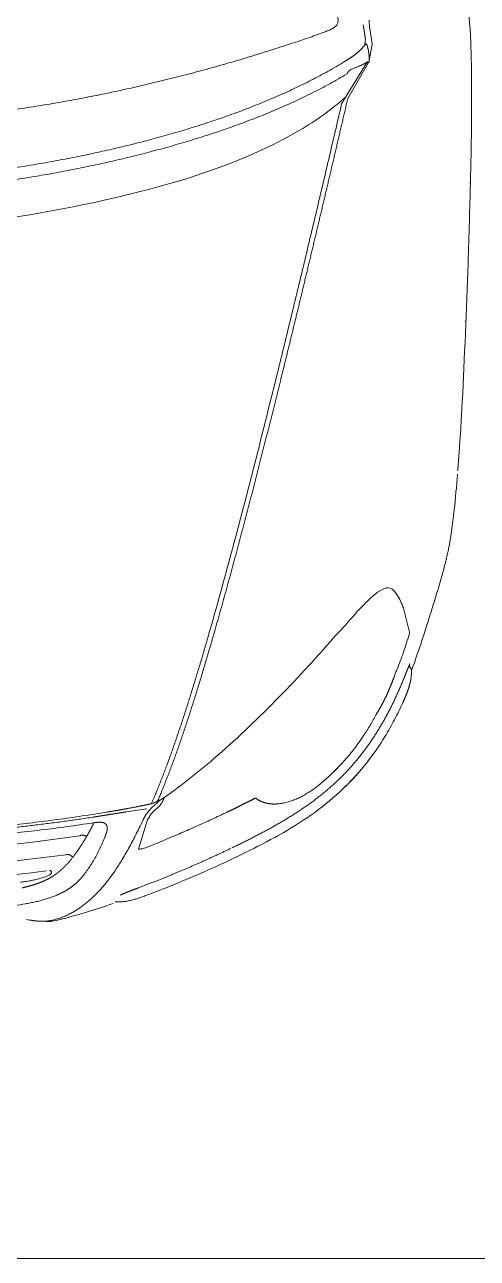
# Model space of a CAD drawing. Extents: x -1073 to 35213, y -1180 to 6950.
# Drawn here: x 33551.6 to 33607.7, y 1392 to 1544.9 of the extents above; entities that cross this region are included whole.
import ezdxf
from ezdxf.xclip import XClip

# ---------------------------------------------------------------- set-up
doc = ezdxf.new("R2010")
doc.units = 0
doc.header["$LTSCALE"] = 25
doc.header["$XCLIPFRAME"] = 0
doc.layers.get('0').update_dxf_attribs({"color": 9, "lineweight": 9})
doc.layers.add('04', color=9, linetype='Continuous', lineweight=9)
doc.layers.add('06D', color=9, linetype='Continuous', lineweight=9)

# ---------------------------------------------------------------- blocks, each defined once
blk = doc.blocks.new('p-araba-polo')
at = {"extrusion": (0, 0, -1)}
for p, q in [((0.3189, 0.7484), (0.328, 0.7495)), ((0.3334, 0.7485), (0.3346, 0.7476)), ((0.3344, 0.7478), (0.3365, 0.7464)), ((0.4081, 0.7394), (0.3783, 0.7469)), ((0.4278, 0.7293), (0.4248, 0.7314)), ((1.033, 0.6629), (1.0852, 0.695)), ((1.0841, 0.6962), (1.0396, 0.6705)), ((1.1066, 0.7007), (1.0845, 0.6967)), ((1.1073, 0.6936), (1.1062, 0.6918)), ((1.1134, 0.6923), (1.1062, 0.6918)), ((1.1134, 0.6923), (1.1134, 0.6923)), ((1.1367, 0.6968), (1.1276, 0.6974)), ((0.3749, 0.6562), (0.3764, 0.6575)), ((0.3875, 0.668), (0.3764, 0.6575)), ((0.3712, 0.653), (0.3749, 0.6562)), ((0.1683, 0.4355), (0.17, 0.4382)), ((0.172, 0.4427), (0.1727, 0.4429)), ((0.1727, 0.4429), (0.1735, 0.4432)), ((0.1094, 0.4114), (0.1433, 0.4214)), ((0.1556, 0.3961), (0.1593, 0.4217)), ((0.02, 0.3033), (0.0201, 0.3042))]:
    blk.add_line(p, q, dxfattribs=at)
at = {"flags": 128}
for points in [[(0.427, 0.7064), (0.4277, 0.7072), (0.4282, 0.7081)], [(0.4171, 0.6952), (0.4181, 0.6962), (0.4193, 0.6975), (0.4207, 0.699)], [(0.3874, 0.668), (0.3906, 0.6707), (0.3938, 0.6734)]]:
    blk.add_lwpolyline(points, dxfattribs=at)
for points, degree, knots in [([(0.578, 0.8067), (0.5852, 0.8073), (0.6136, 0.8094), (0.6943, 0.8142), (0.7938, 0.8181), (0.9022, 0.8216), (0.9869, 0.8238), (1.0486, 0.8241), (1.0808, 0.8236)], 3, [0, 0, 0, 0, 0.049552, 0.182368, 0.511137, 0.607099, 0.78604, 1, 1, 1, 1]), ([(0.4758, 0.7941), (0.4779, 0.7946), (0.4931, 0.7978), (0.5106, 0.8003), (0.5297, 0.8023)], 3, [0, 0, 0, 0, 0.124213, 1, 1, 1, 1]), ([(0.5894, 0.8074), (0.5894, 0.8074), (0.5894, 0.8074), (0.5894, 0.8074), (0.5894, 0.8074), (0.5894, 0.8074), (0.5894, 0.8074), (0.5894, 0.8074), (0.5894, 0.8074), (0.5894, 0.8074), (0.5894, 0.8074), (0.5894, 0.8074), (0.5894, 0.8074), (0.5894, 0.8074), (0.5894, 0.8074)], 7, [0, 0, 0, 0, 0, 0, 0, 0, 1, 1, 1, 1, 1, 1, 1, 1, 1, 1, 1, 1, 1, 1, 1]), ([(0.3308, 0.7495), (0.3436, 0.7542), (0.3636, 0.7609), (0.3938, 0.7706), (0.4254, 0.7806), (0.4544, 0.789), (0.4711, 0.793), (0.4757, 0.7941)], 3, [0, 0, 0, 0, 0.260213, 0.420209, 0.662967, 0.897224, 1, 1, 1, 1]), ([(0.1774, 0.6572), (0.18, 0.6601), (0.1853, 0.6658), (0.1936, 0.6741), (0.2022, 0.6821), (0.2111, 0.6897), (0.2203, 0.697), (0.2298, 0.7039), (0.2395, 0.7105), (0.2494, 0.7168), (0.2595, 0.7227), (0.2698, 0.7283), (0.2803, 0.7337), (0.2874, 0.737), (0.2909, 0.7387)], 3, [0, 0, 0, 0, 0.083333, 0.166665, 0.249997, 0.333329, 0.416662, 0.499995, 0.583328, 0.666661, 0.749996, 0.83333, 0.916665, 1, 1, 1, 1]), ([(0.2909, 0.7387), (0.2938, 0.74), (0.2996, 0.7426), (0.3085, 0.7459), (0.3146, 0.7476), (0.3178, 0.7481)], 3, [0, 0, 0, 0, 0.333411, 0.666747, 1, 1, 1, 1]), ([(0.3764, 0.7468), (0.3726, 0.7457), (0.3649, 0.7434), (0.3536, 0.7396), (0.3424, 0.7356), (0.3351, 0.7327), (0.3314, 0.7312)], 3, [0, 0, 0, 0, 0.250001, 0.500002, 0.750003, 1, 1, 1, 1]), ([(0.3314, 0.7312), (0.3306, 0.7308), (0.3289, 0.7302), (0.3265, 0.7292), (0.3241, 0.7283), (0.3217, 0.7274), (0.3202, 0.7269), (0.3195, 0.7266)], 3, [0, 0, 0, 0, 0.19886, 0.400952, 0.606006, 0.809658, 1, 1, 1, 1]), ([(0.2762, 0.7056), (0.2741, 0.7045), (0.2697, 0.7021), (0.2632, 0.6983), (0.2566, 0.6943), (0.2523, 0.6915), (0.2501, 0.6901)], 3, [0, 0, 0, 0, 0.240377, 0.493552, 0.746754, 1, 1, 1, 1]), ([(0.0999, 0.5329), (0.1137, 0.5611), (0.1417, 0.6167), (0.1884, 0.6724), (0.2204, 0.6972), (0.2284, 0.7028)], 3, [0, 0, 0, 0, 0.436314, 0.862947, 1, 1, 1, 1]), ([(0.2501, 0.6901), (0.2474, 0.6883), (0.2421, 0.6847), (0.2343, 0.679), (0.2268, 0.6729), (0.2194, 0.6665), (0.2145, 0.662), (0.2121, 0.6598)], 3, [0, 0, 0, 0, 0.200084, 0.400065, 0.600042, 0.800036, 1, 1, 1, 1]), ([(1.0835, 0.6949), (1.0835, 0.6949), (1.0835, 0.6949), (1.0835, 0.6949), (1.0835, 0.6949), (1.0835, 0.6949), (1.0835, 0.6949), (1.0835, 0.6949), (1.0835, 0.6949), (1.0835, 0.6949), (1.0835, 0.6949)], 5, [0, 0, 0, 0, 0, 0, 1, 1, 1, 1, 1, 1.000001, 1.000001, 1.000001, 1.000001, 1.000001, 1.000001]), ([(1.0853, 0.6968), (1.0851, 0.6968), (1.0847, 0.6968), (1.0844, 0.6966), (1.0841, 0.6965), (1.0841, 0.6963), (1.0841, 0.6962)], 3, [0, 0, 0, 0, 0.226641, 0.489612, 0.73866, 1, 1, 1, 1]), ([(1.093, 0.6968), (1.0925, 0.6969), (1.0916, 0.6969), (1.0908, 0.6969), (1.0904, 0.6969)], 3, [0, 0, 0, 0, 0.627101, 1, 1, 1, 1]), ([(1.0954, 0.6966), (1.095, 0.6967), (1.0942, 0.6968), (1.0934, 0.6968), (1.093, 0.6968)], 3, [0, 0, 0, 0, 0.505636, 1, 1, 1, 1]), ([(1.1073, 0.6936), (1.1072, 0.6936), (1.107, 0.6938), (1.1066, 0.6939), (1.1062, 0.6941), (1.106, 0.6942)], 3, [0, 0, 0, 0, 0.23445, 0.472231, 1, 1, 1, 1]), ([(1.1066, 0.7007), (1.1085, 0.7005), (1.1121, 0.7001), (1.1174, 0.6992), (1.1226, 0.6983), (1.1259, 0.6977), (1.1276, 0.6974)], 3, [0, 0, 0, 0, 0.249853, 0.499728, 0.749768, 1, 1, 1, 1]), ([(1.1075, 0.6933), (1.1074, 0.6934), (1.1074, 0.6935), (1.1073, 0.6935), (1.1073, 0.6936)], 3, [0, 0, 0, 0, 0.501057, 1, 1, 1, 1]), ([(1.0739, 0.6723), (1.0744, 0.6729), (1.0755, 0.6741), (1.0761, 0.6756), (1.0764, 0.6763)], 3, [0, 0, 0, 0, 0.499911, 1, 1, 1, 1]), ([(1.0764, 0.6763), (1.0769, 0.6775), (1.0778, 0.68), (1.0787, 0.6824), (1.0792, 0.6836)], 3, [0, 0, 0, 0, 0.511036, 1, 1, 1, 1]), ([(1.033, 0.6629), (1.0101, 0.6576), (0.9644, 0.6469), (0.8959, 0.6308), (0.8275, 0.6145), (0.7594, 0.598), (0.7142, 0.5869), (0.6916, 0.5814)], 3, [0, 0, 0, 0, 0.200074, 0.400125, 0.600159, 0.800117, 1, 1, 1, 1]), ([(1.1426, 0.6577), (1.141, 0.658), (1.1379, 0.6585), (1.1335, 0.6585), (1.1295, 0.6564), (1.1265, 0.6525), (1.1242, 0.6477), (1.1229, 0.6442), (1.1222, 0.6424)], 3, [0, 0, 0, 0, 0.19548, 0.351811, 0.493077, 0.645392, 0.816793, 1, 1, 1, 1]), ([(1.1222, 0.6424), (1.1229, 0.6442), (1.1242, 0.6477), (1.1265, 0.6525), (1.1295, 0.6564), (1.1335, 0.6585), (1.1379, 0.6585), (1.141, 0.658), (1.1426, 0.6577)], 3, [0, 0, 0, 0, 0.183207, 0.354608, 0.506923, 0.648189, 0.80452, 1, 1, 1, 1]), ([(0.17, 0.4382), (0.1858, 0.4614), (0.2457, 0.5368), (0.3175, 0.6057), (0.3712, 0.653)], 3, [0, 0, 0, 0, 0.290843, 1, 1, 1, 1]), ([(1.0993, 0.5749), (1.102, 0.5834), (1.1072, 0.5996), (1.1147, 0.6221), (1.1199, 0.6361), (1.1222, 0.6424)], 3, [0, 0, 0, 0, 0.374907, 0.71679, 1, 1, 1, 1]), ([(0.1875, 0.633), (0.1864, 0.6316), (0.1842, 0.6288), (0.1821, 0.6258), (0.1811, 0.6243)], 3, [0, 0, 0, 0, 0.500031, 1, 1, 1, 1]), ([(0.1811, 0.6243), (0.18, 0.6226), (0.1777, 0.619), (0.1747, 0.6136), (0.172, 0.6079), (0.1698, 0.6023), (0.1679, 0.5965), (0.1664, 0.5907), (0.1659, 0.5869), (0.1656, 0.585)], 3, [0, 0, 0, 0, 0.14287, 0.285738, 0.428603, 0.571464, 0.714319, 0.857165, 1, 1, 1, 1]), ([(0.3769, 0.5048), (0.3854, 0.5073), (0.4025, 0.5121), (0.4283, 0.5193), (0.4542, 0.5264), (0.4802, 0.5334), (0.5063, 0.5403), (0.5325, 0.5472), (0.5587, 0.554), (0.5851, 0.5608), (0.6115, 0.5675), (0.6379, 0.5742), (0.6644, 0.5808), (0.6821, 0.5852), (0.6909, 0.5874)], 3, [0, 0, 0, 0, 0.083342, 0.166682, 0.25, 0.333306, 0.416615, 0.499936, 0.583268, 0.666606, 0.749946, 0.83329, 0.916643, 1, 1, 1, 1]), ([(0.6916, 0.5814), (0.6764, 0.5776), (0.6461, 0.5701), (0.6008, 0.5587), (0.5557, 0.5472), (0.5107, 0.5355), (0.4661, 0.5235), (0.4216, 0.5114), (0.3923, 0.5031), (0.3777, 0.4989)], 3, [0, 0, 0, 0, 0.142912, 0.285805, 0.428682, 0.57154, 0.714362, 0.857157, 1, 1, 1, 1]), ([(1.007, 0), (1.0071, 0.0093), (1.0072, 0.0278), (1.0078, 0.0557), (1.0089, 0.0835), (1.0105, 0.1113), (1.0124, 0.1391), (1.0149, 0.1668), (1.0177, 0.1945), (1.0209, 0.2221), (1.0246, 0.2497), (1.0287, 0.2773), (1.0332, 0.3047), (1.0381, 0.3322), (1.0434, 0.3595), (1.049, 0.3867), (1.0551, 0.4139), (1.0616, 0.441), (1.0684, 0.468), (1.0756, 0.4949), (1.0831, 0.5217), (1.091, 0.5484), (1.0965, 0.5661), (1.0993, 0.5749)], 3, [0, 0, 0, 0, 0.047619, 0.095238, 0.142857, 0.190476, 0.238095, 0.285714, 0.333333, 0.380952, 0.428571, 0.47619, 0.523809, 0.571428, 0.619047, 0.666666, 0.714285, 0.761904, 0.809523, 0.857143, 0.904762, 0.952381, 1, 1, 1, 1]), ([(0.172, 0.5544), (0.1691, 0.5489), (0.1634, 0.5378), (0.158, 0.5266), (0.1553, 0.521)], 3, [0, 0, 0, 0, 0.499946, 1, 1, 1, 1]), ([(0.1721, 0.5572), (0.1723, 0.557), (0.1726, 0.5565), (0.1725, 0.5554), (0.1722, 0.5547), (0.172, 0.5544)], 3, [0, 0, 0, 0, 0.34173, 0.655167, 1, 1, 1, 1]), ([(0.1553, 0.521), (0.1524, 0.5147), (0.1464, 0.5022), (0.1379, 0.4833), (0.1296, 0.4643), (0.1214, 0.4453), (0.1161, 0.4325), (0.1135, 0.4261)], 3, [0, 0, 0, 0, 0.199959, 0.399928, 0.599921, 0.799944, 1, 1, 1, 1]), ([(0.1531, 0.4271), (0.1539, 0.4278), (0.1555, 0.429), (0.1569, 0.4305), (0.1576, 0.4313)], 3, [0, 0, 0, 0, 0.5173, 1, 1, 1, 1]), ([(0.1619, 0.4288), (0.1608, 0.4277), (0.1586, 0.4255), (0.1564, 0.4237), (0.1553, 0.4228)], 3, [0, 0, 0, 0, 0.500116, 1, 1, 1, 1]), ([(0.1576, 0.4313), (0.1582, 0.4321), (0.1596, 0.4337), (0.1616, 0.4362), (0.1632, 0.4376), (0.1641, 0.4383)], 3, [0, 0, 0, 0, 0.335072, 0.667573, 1, 1, 1, 1]), ([(0.1641, 0.4383), (0.1647, 0.4387), (0.1659, 0.4396), (0.1678, 0.4407), (0.1692, 0.4414), (0.1699, 0.4417)], 3, [0, 0, 0, 0, 0.333542, 0.667239, 1, 1, 1, 1]), ([(0.1691, 0.435), (0.1686, 0.4342), (0.1676, 0.4326), (0.1665, 0.43), (0.1661, 0.4282), (0.1658, 0.4273)], 3, [0, 0, 0, 0, 0.333479, 0.665683, 1, 1, 1, 1]), ([(0.1684, 0.4358), (0.1683, 0.4357), (0.1677, 0.4351), (0.1672, 0.4346), (0.1668, 0.4342)], 3, [0, 0, 0, 0, 0.227086, 1, 1, 1, 1]), ([(0.044, 0.3824), (0.044, 0.3841), (0.0439, 0.3875), (0.0443, 0.3927), (0.0451, 0.3978), (0.0462, 0.4028), (0.0476, 0.4078), (0.0492, 0.4127), (0.0509, 0.4176), (0.0521, 0.4208), (0.0527, 0.4224)], 3, [0, 0, 0, 0, 0.124987, 0.249975, 0.374965, 0.49996, 0.624964, 0.749973, 0.874985, 1, 1, 1, 1]), ([(0.1449, 0.4166), (0.1418, 0.4151), (0.1357, 0.4122), (0.127, 0.4078), (0.1185, 0.4034), (0.1103, 0.399), (0.1024, 0.3945), (0.0949, 0.3901), (0.0878, 0.3856), (0.0833, 0.3826), (0.0811, 0.3811)], 3, [0, 0, 0, 0, 0.125001, 0.250002, 0.375002, 0.500003, 0.625003, 0.750002, 0.875001, 1, 1, 1, 1]), ([(0.1135, 0.4261), (0.1129, 0.4247), (0.1118, 0.422), (0.1104, 0.4178), (0.1095, 0.414), (0.1094, 0.4122), (0.1094, 0.4114)], 3, [0, 0, 0, 0, 0.270369, 0.539534, 0.807022, 1, 1, 1, 1]), ([(0.1433, 0.4214), (0.145, 0.4222), (0.1483, 0.4238), (0.1515, 0.426), (0.1531, 0.4271)], 3, [0, 0, 0, 0, 0.500778, 1, 1, 1, 1]), ([(0.1553, 0.4228), (0.1545, 0.4221), (0.1529, 0.4209), (0.1502, 0.4193), (0.1476, 0.4179), (0.1458, 0.417), (0.1449, 0.4166)], 3, [0, 0, 0, 0, 0.248986, 0.49846, 0.748736, 1, 1, 1, 1]), ([(0.1658, 0.4273), (0.1656, 0.4266), (0.1653, 0.4252), (0.165, 0.4237), (0.1648, 0.423)], 3, [0, 0, 0, 0, 0.499348, 1, 1, 1, 1]), ([(0.0615, 0.4113), (0.0608, 0.4095), (0.0594, 0.4057), (0.0572, 0.4), (0.0549, 0.3942), (0.0534, 0.3907), (0.0526, 0.3888)], 3, [0, 0, 0, 0, 0.242914, 0.490387, 0.743262, 1, 1, 1, 1]), ([(0.1516, 0.371), (0.1519, 0.373), (0.1526, 0.3768), (0.1532, 0.3806), (0.1535, 0.3825)], 3, [0, 0, 0, 0, 0.500002, 1, 1, 1, 1]), ([(0.1535, 0.3825), (0.1538, 0.3848), (0.1545, 0.3893), (0.1553, 0.3939), (0.1556, 0.3961)], 3, [0, 0, 0, 0, 0.499954, 1, 1, 1, 1]), ([(0.92, 0.3968), (0.9028, 0.3261), (0.8804, 0.1943), (0.8718, 0.0608), (0.8718, 0)], 3, [0, 0, 0, 0, 0.54461, 1, 1, 1, 1]), ([(0.0785, 0.3443), (0.0804, 0.3457), (0.0842, 0.3485), (0.0902, 0.3526), (0.0966, 0.3564), (0.1033, 0.3601), (0.1103, 0.3636), (0.1176, 0.3668), (0.1226, 0.3689), (0.1251, 0.3699)], 3, [0, 0, 0, 0, 0.142744, 0.285902, 0.429075, 0.572117, 0.714996, 0.857678, 1, 1, 1, 1]), ([(0.1554, 0.3724), (0.1537, 0.3622), (0.1504, 0.3416), (0.1461, 0.3108), (0.1421, 0.2799), (0.1387, 0.2489), (0.1356, 0.2179), (0.133, 0.1868), (0.1308, 0.1557), (0.129, 0.1246), (0.1276, 0.0935), (0.1266, 0.0623), (0.126, 0.0312), (0.1259, 0.0104), (0.1259, 0)], 3, [0, 0, 0, 0, 0.083333, 0.166666, 0.25, 0.333333, 0.416666, 0.5, 0.583333, 0.666666, 0.75, 0.833333, 0.916667, 1, 1, 1, 1]), ([(0.0541, 0.359), (0.0526, 0.3575), (0.0498, 0.3546), (0.0459, 0.3503), (0.0423, 0.3461), (0.039, 0.3418), (0.036, 0.3376), (0.0333, 0.3334), (0.0317, 0.3306), (0.0309, 0.3292)], 3, [0, 0, 0, 0, 0.142856, 0.285712, 0.428569, 0.571427, 0.714284, 0.857142, 1, 1, 1, 1]), ([(0.1419, 0.3549), (0.1404, 0.3441), (0.1373, 0.3227), (0.1331, 0.2904), (0.1294, 0.258), (0.126, 0.2256), (0.1242, 0.204), (0.1233, 0.1932)], 3, [0, 0, 0, 0, 0.2, 0.4, 0.6, 0.8, 1, 1, 1, 1]), ([(0.1419, 0.3544), (0.1419, 0.3544), (0.1419, 0.3544), (0.1419, 0.3544), (0.1419, 0.3544), (0.1419, 0.3544), (0.1419, 0.3544), (0.1419, 0.3544), (0.1419, 0.3544), (0.1419, 0.3544), (0.1419, 0.3544)], 5, [0, 0, 0, 0, 0, 0, 1, 1, 1, 1, 1, 1.000001, 1.000001, 1.000001, 1.000001, 1.000001, 1.000001]), ([(0.1419, 0.3544), (0.1419, 0.3544), (0.1419, 0.3544), (0.1419, 0.3544), (0.1419, 0.3544), (0.1419, 0.3544), (0.1419, 0.3544), (0.1419, 0.3544), (0.1419, 0.3544), (0.1419, 0.3544), (0.1419, 0.3544)], 5, [0, 0, 0, 0, 0, 0, 1, 1, 1, 1, 1, 1.000001, 1.000001, 1.000001, 1.000001, 1.000001, 1.000001]), ([(0.1252, 0.3466), (0.1257, 0.347), (0.1266, 0.3478), (0.1277, 0.3485), (0.1283, 0.3488)], 3, [0, 0, 0, 0, 0.497077, 1, 1, 1, 1]), ([(0.0309, 0.3292), (0.03, 0.3275), (0.0281, 0.3242), (0.0259, 0.3192), (0.024, 0.3142), (0.0225, 0.3093), (0.0213, 0.3044), (0.0208, 0.3012), (0.0206, 0.2996)], 3, [0, 0, 0, 0, 0.166666, 0.333333, 0.5, 0.666667, 0.833333, 1, 1, 1, 1]), ([(0.0416, 0.2713), (0.042, 0.2733), (0.0428, 0.2774), (0.0441, 0.2833), (0.0454, 0.289), (0.0469, 0.2945), (0.0486, 0.2997), (0.0503, 0.3047), (0.0516, 0.3079), (0.0522, 0.3094)], 3, [0, 0, 0, 0, 0.14299, 0.285846, 0.42866, 0.571442, 0.714235, 0.857051, 1, 1, 1, 1]), ([(0.0205, 0.2989), (0.0204, 0.2982), (0.0203, 0.297), (0.0202, 0.2957), (0.0202, 0.295)], 3, [0, 0, 0, 0, 0.490502, 1, 1, 1, 1]), ([(0.0684, 0.265), (0.0687, 0.2671), (0.0692, 0.2713), (0.0703, 0.2775), (0.0715, 0.2835), (0.0729, 0.2891), (0.0744, 0.2938), (0.0759, 0.2977), (0.0769, 0.2998), (0.0774, 0.3009)], 3, [0, 0, 0, 0, 0.158147, 0.316114, 0.473938, 0.631662, 0.789307, 0.893445, 1, 1, 1, 1]), ([(0.0783, 0.3023), (0.0784, 0.3024), (0.0787, 0.3027), (0.079, 0.3029), (0.0792, 0.303)], 3, [0, 0, 0, 0, 0.498736, 1, 1, 1, 1]), ([(0.0792, 0.303), (0.0795, 0.3032), (0.0801, 0.3035), (0.0813, 0.3035), (0.0818, 0.3032), (0.0821, 0.3031)], 3, [0, 0, 0, 0, 0.334219, 0.667128, 1, 1, 1, 1]), ([(0.0821, 0.3031), (0.0823, 0.3029), (0.0827, 0.3026), (0.083, 0.3019), (0.083, 0.3013), (0.0831, 0.301)], 3, [0, 0, 0, 0, 0.331791, 0.664325, 1, 1, 1, 1]), ([(0.035, 0.216), (0.0354, 0.2206), (0.0362, 0.2299), (0.0376, 0.2438), (0.0394, 0.2577), (0.0409, 0.2668), (0.0416, 0.2713)], 3, [0, 0, 0, 0, 0.247766, 0.497058, 0.747807, 1, 1, 1, 1])]:
    blk.add_open_spline(points, degree=degree, knots=knots)
for points, degree in [([(0.7638, 0.8164), (0.7637, 0.8164), (0.7637, 0.8163), (0.7636, 0.8162), (0.7635, 0.8161), (0.7634, 0.8159)], 5), ([(0.7638, 0.8164), (0.7637, 0.8164), (0.7637, 0.8163), (0.7636, 0.8162), (0.7635, 0.8161), (0.7634, 0.8159)], 5), ([(0.9357, 0.8222), (0.9352, 0.8222), (0.9348, 0.8222), (0.9343, 0.8222)], 3), ([(0.9453, 0.8224), (0.9455, 0.8224), (0.9457, 0.8224), (0.9459, 0.8223), (0.9461, 0.8222), (0.9463, 0.8221)], 5), ([(0.9453, 0.8224), (0.9455, 0.8224), (0.9457, 0.8224), (0.9459, 0.8223), (0.9461, 0.8222), (0.9463, 0.8221)], 5), ([(1.0811, 0.8236), (1.0881, 0.8235), (1.0946, 0.8233), (1.1009, 0.8231)], 3), ([(1.1014, 0.8231), (1.1013, 0.8231), (1.1011, 0.8231), (1.101, 0.8231), (1.1008, 0.8231), (1.1007, 0.8231), (1.1006, 0.8231), (1.1004, 0.8231)], 7), ([(1.1004, 0.8231), (1.1009, 0.8231), (1.1013, 0.8231), (1.1018, 0.8231), (1.1022, 0.823), (1.1026, 0.8229)], 5), ([(1.1026, 0.8229), (1.1022, 0.823), (1.1018, 0.8231), (1.1013, 0.8231), (1.1009, 0.8231), (1.1004, 0.8231)], 5), ([(1.1004, 0.8231), (1.1008, 0.8231), (1.1011, 0.8231), (1.1015, 0.8231)], 3), ([(1.1009, 0.8231), (1.1242, 0.8223), (1.1443, 0.821), (1.1589, 0.8187)], 3), ([(0.5299, 0.8024), (0.5443, 0.8039), (0.5588, 0.8052), (0.5741, 0.8064)], 3), ([(0.328, 0.7495), (0.3299, 0.7499), (0.3326, 0.7491), (0.3334, 0.7485)], 3), ([(0.3217, 0.7403), (0.3016, 0.7322), (0.2819, 0.7231), (0.2626, 0.713), (0.244, 0.7016), (0.2263, 0.6886), (0.21, 0.6742), (0.1949, 0.6585)], 7), ([(0.2817, 0.7343), (0.2817, 0.7343), (0.2818, 0.7344), (0.2818, 0.7344)], 3), ([(0.284, 0.7354), (0.2863, 0.7365), (0.2886, 0.7376), (0.2909, 0.7387)], 3), ([(0.3189, 0.7484), (0.3138, 0.7474), (0.3089, 0.7461), (0.3042, 0.7445), (0.2997, 0.7427), (0.2953, 0.7407), (0.2909, 0.7387)], 6), ([(0.291, 0.7387), (0.2909, 0.7387), (0.2909, 0.7387)], 2), ([(0.3392, 0.7476), (0.3378, 0.7469), (0.3359, 0.746), (0.3336, 0.745), (0.3308, 0.7439), (0.3278, 0.7427), (0.3247, 0.7415), (0.3217, 0.7403)], 7), ([(0.3218, 0.7403), (0.3218, 0.7404), (0.3217, 0.7404), (0.3217, 0.7403), (0.3217, 0.7403), (0.3217, 0.7403)], 5), ([(0.3217, 0.7403), (0.3217, 0.7403), (0.3217, 0.7404), (0.3217, 0.7404), (0.3218, 0.7403), (0.3218, 0.7403)], 5), ([(0.3342, 0.7479), (0.3342, 0.7479), (0.3342, 0.7479), (0.3343, 0.7479), (0.3343, 0.7479), (0.3343, 0.7479)], 5), ([(0.3342, 0.7479), (0.3342, 0.7479), (0.3343, 0.7479), (0.3343, 0.7479)], 3), ([(0.3392, 0.7476), (0.3389, 0.7475), (0.3386, 0.7474), (0.3383, 0.7472), (0.3379, 0.747), (0.3377, 0.7468)], 5), ([(0.3392, 0.7476), (0.339, 0.7475), (0.3387, 0.7474), (0.3385, 0.7473), (0.3382, 0.7472), (0.338, 0.747)], 5), ([(0.3764, 0.7468), (0.3768, 0.7469), (0.3772, 0.747), (0.3776, 0.747), (0.378, 0.747), (0.3783, 0.7469)], 5), ([(0.4081, 0.7394), (0.4089, 0.7391), (0.4097, 0.7388), (0.4106, 0.7385), (0.4114, 0.7382), (0.4122, 0.7378), (0.4131, 0.7375)], 6), ([(0.4248, 0.7314), (0.4196, 0.7347), (0.4139, 0.7373), (0.4081, 0.7394)], 3), ([(0.3195, 0.7266), (0.3131, 0.7243), (0.3067, 0.7217), (0.3004, 0.7189), (0.2941, 0.7159), (0.288, 0.7127), (0.2819, 0.7091), (0.276, 0.7054)], 7), ([(0.3228, 0.7278), (0.322, 0.7276), (0.3213, 0.7275), (0.3207, 0.7272), (0.3201, 0.7269), (0.3195, 0.7266)], 5), ([(0.3228, 0.7278), (0.322, 0.7276), (0.3213, 0.7275), (0.3207, 0.7272), (0.3201, 0.7269), (0.3195, 0.7266)], 5), ([(0.3291, 0.7303), (0.3291, 0.7303), (0.3292, 0.7304), (0.3293, 0.7304), (0.3293, 0.7304), (0.3294, 0.7304), (0.3294, 0.7304), (0.3295, 0.7304), (0.3296, 0.7305), (0.3296, 0.7305)], 9), ([(0.3296, 0.7305), (0.3296, 0.7305), (0.3295, 0.7304), (0.3294, 0.7304), (0.3294, 0.7304), (0.3293, 0.7304), (0.3293, 0.7304), (0.3292, 0.7304), (0.3291, 0.7303), (0.3291, 0.7303)], 9), ([(0.3291, 0.7303), (0.3291, 0.7303), (0.3291, 0.7303), (0.3291, 0.7303), (0.3291, 0.7303), (0.3291, 0.7303), (0.3291, 0.7303), (0.3291, 0.7303), (0.3291, 0.7303), (0.3291, 0.7303)], 9), ([(0.3317, 0.7313), (0.3315, 0.7313), (0.3314, 0.7312), (0.3314, 0.7312), (0.3314, 0.7312), (0.3314, 0.7312)], 5), ([(0.3317, 0.7313), (0.3315, 0.7313), (0.3314, 0.7312), (0.3314, 0.7312), (0.3314, 0.7312), (0.3314, 0.7312)], 5), ([(0.4334, 0.7204), (0.4334, 0.7239), (0.4311, 0.7269), (0.4278, 0.7293)], 3), ([(0.4282, 0.7081), (0.4316, 0.7131), (0.4335, 0.7174), (0.4334, 0.7204)], 3), ([(0.2765, 0.7057), (0.2764, 0.7057), (0.2762, 0.7056), (0.2761, 0.7056), (0.276, 0.7055), (0.276, 0.7054)], 5), ([(0.2765, 0.7057), (0.2764, 0.7057), (0.2762, 0.7056), (0.2761, 0.7056), (0.276, 0.7055), (0.276, 0.7054)], 5), ([(0.4207, 0.699), (0.423, 0.7016), (0.4252, 0.704), (0.427, 0.7064)], 3), ([(0.4082, 0.6864), (0.4113, 0.6894), (0.4143, 0.6923), (0.4171, 0.6952)], 3), ([(1.0847, 0.695), (1.0835, 0.6928), (1.0823, 0.6906), (1.0812, 0.6883), (1.0802, 0.686), (1.0792, 0.6836)], 5), ([(1.0819, 0.692), (1.0819, 0.692), (1.0819, 0.692), (1.0819, 0.6919)], 3), ([(1.0835, 0.6949), (1.0837, 0.6952), (1.0838, 0.6954), (1.0839, 0.6957), (1.084, 0.6959), (1.0841, 0.6962)], 5), ([(1.0852, 0.695), (1.0851, 0.695), (1.085, 0.695), (1.0849, 0.695), (1.0848, 0.695), (1.0846, 0.695)], 5), ([(1.0847, 0.695), (1.0849, 0.695), (1.085, 0.695), (1.0852, 0.695)], 3), ([(1.0856, 0.6968), (1.0855, 0.6968), (1.0854, 0.6968), (1.0853, 0.6968)], 3), ([(1.0853, 0.6665), (1.0897, 0.6737), (1.0944, 0.6806), (1.0995, 0.687), (1.1062, 0.6918)], 4), ([(1.0895, 0.6969), (1.0887, 0.6969), (1.088, 0.6968), (1.0872, 0.6968), (1.0864, 0.6968), (1.0856, 0.6968)], 5), ([(1.0904, 0.6969), (1.0901, 0.6969), (1.0898, 0.6969), (1.0895, 0.6969)], 3), ([(1.093, 0.6968), (1.0935, 0.6968), (1.094, 0.6968), (1.0944, 0.6967), (1.0949, 0.6967), (1.0954, 0.6966)], 5), ([(1.0954, 0.6966), (1.0957, 0.6966), (1.0959, 0.6965), (1.0962, 0.6965), (1.0964, 0.6965), (1.0967, 0.6964)], 5), ([(1.0967, 0.6964), (1.0963, 0.6965), (1.0958, 0.6965), (1.0954, 0.6966)], 3), ([(1.0967, 0.6964), (1.0969, 0.6964), (1.0972, 0.6963), (1.0974, 0.6963), (1.0977, 0.6962), (1.0979, 0.6962)], 5), ([(1.0979, 0.6962), (1.0975, 0.6963), (1.0971, 0.6963), (1.0967, 0.6964)], 3), ([(1.0979, 0.6962), (1.0992, 0.696), (1.1005, 0.6957), (1.1018, 0.6955), (1.103, 0.6951), (1.1043, 0.6947)], 5), ([(1.1043, 0.6947), (1.1046, 0.6947), (1.1048, 0.6946), (1.1051, 0.6945), (1.1054, 0.6944), (1.1056, 0.6943)], 5), ([(1.1056, 0.6943), (1.1052, 0.6945), (1.1048, 0.6946), (1.1043, 0.6947)], 3), ([(1.1056, 0.6943), (1.1057, 0.6943), (1.1058, 0.6942), (1.1059, 0.6942), (1.1059, 0.6942), (1.106, 0.6942)], 5), ([(1.106, 0.6942), (1.1059, 0.6942), (1.1057, 0.6943), (1.1056, 0.6943)], 3), ([(1.106, 0.6942), (1.1063, 0.6941), (1.1065, 0.694), (1.1067, 0.6939), (1.107, 0.6938), (1.1073, 0.6936)], 5), ([(1.106, 0.6942), (1.106, 0.6942), (1.106, 0.6942), (1.106, 0.6942)], 3), ([(1.1062, 0.6922), (1.1062, 0.6921), (1.1062, 0.6921), (1.1062, 0.692), (1.1062, 0.692), (1.1062, 0.6919)], 5), ([(1.1062, 0.6922), (1.1062, 0.6921), (1.1062, 0.6921), (1.1062, 0.692), (1.1062, 0.692), (1.1062, 0.6919)], 5), ([(1.1062, 0.6919), (1.1062, 0.6919), (1.1062, 0.6919), (1.1062, 0.6919), (1.1062, 0.6919), (1.1062, 0.6919)], 5), ([(1.1062, 0.6919), (1.1062, 0.6919), (1.1062, 0.6919), (1.1062, 0.6919)], 3), ([(1.1073, 0.6936), (1.1073, 0.6935), (1.1074, 0.6935), (1.1074, 0.6934), (1.1074, 0.6934), (1.1075, 0.6933)], 5), ([(1.131, 0.6895), (1.1285, 0.6899), (1.126, 0.6904), (1.1235, 0.6908), (1.121, 0.6912), (1.1184, 0.6916), (1.1159, 0.6919), (1.1134, 0.6923)], 7), ([(0.3938, 0.6734), (0.3987, 0.6777), (0.4036, 0.682), (0.4082, 0.6864)], 3), ([(0.1949, 0.6585), (0.1794, 0.6422), (0.1652, 0.6246), (0.1526, 0.6059), (0.1412, 0.5866), (0.1306, 0.5668), (0.1206, 0.5469), (0.1109, 0.5267)], 7), ([(0.1875, 0.633), (0.1921, 0.6388), (0.1969, 0.6443), (0.2018, 0.6497), (0.2069, 0.6548), (0.2121, 0.6598)], 5), ([(0.195, 0.6586), (0.1949, 0.6586), (0.1949, 0.6586), (0.1949, 0.6586), (0.1949, 0.6585), (0.1949, 0.6585)], 5), ([(0.3876, 0.668), (0.3876, 0.668), (0.3875, 0.668), (0.3874, 0.668)], 3), ([(0.3874, 0.668), (0.3875, 0.668), (0.3875, 0.668), (0.3875, 0.668), (0.3876, 0.668), (0.3876, 0.668)], 5), ([(1.0396, 0.6705), (0.9891, 0.6588), (0.9388, 0.647), (0.8888, 0.6352), (0.839, 0.6234), (0.7894, 0.6115), (0.7401, 0.5995), (0.6909, 0.5874)], 7), ([(0.9187, 0), (0.9187, 0.0992), (0.9262, 0.1979), (0.9398, 0.2961), (0.9595, 0.3936), (0.9846, 0.4892), (1.0189, 0.5845), (1.0701, 0.6696)], 7), ([(1.0853, 0.6665), (1.0348, 0.5843), (0.9999, 0.4894), (0.9745, 0.3944), (0.9546, 0.2963), (0.9409, 0.1982), (0.9333, 0.099), (0.9333, 0)], 7), ([(1.0354, 0.6609), (1.0204, 0.6432), (1.0073, 0.6239), (0.996, 0.6037)], 3), ([(1.0419, 0.6684), (1.0406, 0.6669), (1.0392, 0.6654), (1.0379, 0.6639), (1.0366, 0.6624), (1.0354, 0.6609)], 5), ([(1.0354, 0.6609), (1.0366, 0.6624), (1.0379, 0.6639), (1.0392, 0.6654), (1.0406, 0.6669), (1.0419, 0.6684)], 5), ([(1.0412, 0.6668), (1.0411, 0.6669), (1.041, 0.667), (1.0408, 0.6672)], 3), ([(1.0412, 0.6668), (1.0411, 0.6668), (1.0411, 0.6669), (1.041, 0.667), (1.0409, 0.6671), (1.0408, 0.6672)], 5), ([(1.0418, 0.6684), (1.0419, 0.6684), (1.0419, 0.6684), (1.0419, 0.6684), (1.0419, 0.6684), (1.0419, 0.6684), (1.0419, 0.6684)], 6), ([(1.0419, 0.6684), (1.0419, 0.6684), (1.0419, 0.6684), (1.0419, 0.6684), (1.0419, 0.6684), (1.0419, 0.6684), (1.0419, 0.6684)], 6), ([(1.07, 0.6707), (1.07, 0.6707), (1.07, 0.6707), (1.07, 0.6707), (1.07, 0.6707), (1.07, 0.6707)], 5), ([(1.07, 0.6707), (1.07, 0.6707), (1.07, 0.6707), (1.07, 0.6707), (1.07, 0.6707), (1.07, 0.6707)], 5), ([(1.0701, 0.6696), (1.0708, 0.6699), (1.0714, 0.6703), (1.0721, 0.6707), (1.0728, 0.6713), (1.0733, 0.6717), (1.0739, 0.6723)], 6), ([(0.3712, 0.6529), (0.3712, 0.6531), (0.3712, 0.6531), (0.3714, 0.6529)], 3), ([(0.3749, 0.6561), (0.3748, 0.6562), (0.3749, 0.6563), (0.375, 0.6562)], 3), ([(0.3749, 0.6561), (0.3748, 0.6562), (0.3749, 0.6563), (0.375, 0.6562)], 3), ([(0.3756, 0.655), (0.3756, 0.655), (0.3756, 0.655), (0.3756, 0.655), (0.3756, 0.655), (0.3756, 0.655)], 5), ([(0.3756, 0.655), (0.3756, 0.655), (0.3756, 0.655), (0.3756, 0.655), (0.3756, 0.655), (0.3756, 0.655)], 5), ([(0.996, 0.6037), (0.96, 0.5393), (0.9375, 0.4684), (0.92, 0.3968)], 3), ([(0.1721, 0.5572), (0.1688, 0.5617), (0.1665, 0.5669), (0.1652, 0.5727), (0.165, 0.5788), (0.1656, 0.585)], 5), ([(0.1553, 0.521), (0.1585, 0.5277), (0.1618, 0.5344), (0.1652, 0.5411), (0.1685, 0.5478), (0.172, 0.5544)], 5), ([(0.172, 0.5544), (0.1723, 0.555), (0.1726, 0.5556), (0.1728, 0.5563), (0.1724, 0.5568), (0.1721, 0.5572)], 5), ([(0.0527, 0.4224), (0.0668, 0.4599), (0.0826, 0.4968), (0.0999, 0.5329)], 3), ([(0.1101, 0.5251), (0.1025, 0.5092), (0.0951, 0.4931), (0.0879, 0.477), (0.081, 0.4607), (0.0743, 0.4443), (0.0678, 0.4279), (0.0615, 0.4113)], 7), ([(0.0999, 0.5329), (0.0999, 0.5329), (0.1, 0.5328)], 2), ([(0.1, 0.5328), (0.0999, 0.5329), (0.0999, 0.5329)], 2), ([(0.3769, 0.5048), (0.3446, 0.4956), (0.3126, 0.4861), (0.2815, 0.4765), (0.2514, 0.4666), (0.2221, 0.4565), (0.1943, 0.4459), (0.1691, 0.435)], 7), ([(0.1658, 0.4273), (0.1921, 0.4388), (0.2207, 0.4498), (0.2508, 0.4602), (0.2818, 0.4704), (0.3133, 0.4801), (0.3453, 0.4896), (0.3777, 0.4989)], 7), ([(0.1531, 0.4271), (0.1538, 0.4277), (0.1545, 0.4282), (0.1552, 0.4288), (0.1558, 0.4294), (0.1564, 0.43), (0.157, 0.4306), (0.1576, 0.4313)], 7), ([(0.1619, 0.4288), (0.1628, 0.4298), (0.1636, 0.4307), (0.1644, 0.4316), (0.1652, 0.4325), (0.166, 0.4334), (0.1668, 0.4342)], 6), ([(0.1668, 0.4342), (0.1658, 0.4332), (0.1648, 0.4321), (0.1639, 0.431), (0.163, 0.43), (0.1619, 0.4288)], 5), ([(0.1706, 0.4373), (0.1701, 0.4365), (0.1696, 0.4358), (0.1691, 0.435)], 3), ([(0.1706, 0.4373), (0.1703, 0.4368), (0.17, 0.4364), (0.1697, 0.4359), (0.1693, 0.4355), (0.1691, 0.435)], 5), ([(0.1699, 0.4417), (0.1707, 0.4421), (0.1715, 0.4424), (0.1724, 0.4428)], 3), ([(0.1724, 0.4428), (0.1717, 0.4425), (0.171, 0.4422), (0.1703, 0.4419)], 3), ([(0.1724, 0.4428), (0.1726, 0.4429), (0.1728, 0.443), (0.1729, 0.443), (0.1731, 0.4431), (0.1733, 0.4432), (0.1735, 0.4432)], 6), ([(0.1724, 0.4428), (0.1727, 0.443), (0.1731, 0.4431), (0.1735, 0.4432)], 3), ([(0.1731, 0.4427), (0.173, 0.4429), (0.1729, 0.443), (0.1727, 0.4429), (0.1726, 0.4429), (0.1724, 0.4428)], 5), ([(0.1724, 0.4428), (0.1726, 0.4429), (0.1727, 0.4429), (0.1729, 0.443), (0.173, 0.4429), (0.1731, 0.4427)], 5), ([(0.0527, 0.4224), (0.0527, 0.4224), (0.0527, 0.4223)], 2), ([(0.0527, 0.4223), (0.0527, 0.4224), (0.0527, 0.4224)], 2), ([(0.1449, 0.4166), (0.1466, 0.4174), (0.1484, 0.4183), (0.1502, 0.4192), (0.152, 0.4203), (0.1537, 0.4215), (0.1553, 0.4228)], 6), ([(0.1554, 0.3724), (0.157, 0.3826), (0.1588, 0.3928), (0.1607, 0.403), (0.1627, 0.4132), (0.1648, 0.423)], 5), ([(0.1658, 0.4273), (0.1656, 0.4265), (0.1654, 0.4256), (0.1652, 0.4247), (0.165, 0.4239), (0.1648, 0.423)], 5), ([(0.0615, 0.4113), (0.0603, 0.4081), (0.0591, 0.4049), (0.0579, 0.4017), (0.0566, 0.3984), (0.0553, 0.3951), (0.0539, 0.3919), (0.0526, 0.3888)], 7), ([(0.0616, 0.4115), (0.0615, 0.4115), (0.0614, 0.4115), (0.0614, 0.4115), (0.0615, 0.4114), (0.0615, 0.4113)], 5), ([(0.0616, 0.4115), (0.0615, 0.4115), (0.0614, 0.4115), (0.0614, 0.4115), (0.0615, 0.4114), (0.0615, 0.4113)], 5), ([(0.1058, 0.4093), (0.1058, 0.4093), (0.1058, 0.4094), (0.1058, 0.4094), (0.1058, 0.4094), (0.1058, 0.4094), (0.1058, 0.4094), (0.1058, 0.4094)], 7), ([(0.1058, 0.4093), (0.1058, 0.4094), (0.1058, 0.4094), (0.1058, 0.4094)], 3), ([(0.053, 0.3896), (0.0528, 0.3896), (0.0527, 0.3894), (0.0526, 0.3892), (0.0526, 0.389), (0.0526, 0.3888)], 5), ([(0.1535, 0.3825), (0.1532, 0.3809), (0.1529, 0.3793), (0.1527, 0.3776), (0.1524, 0.376), (0.1522, 0.3743), (0.1519, 0.3727), (0.1516, 0.371)], 7), ([(0.1556, 0.3961), (0.1553, 0.3942), (0.155, 0.3923), (0.1546, 0.3903), (0.1543, 0.3884), (0.154, 0.3864), (0.1538, 0.3845), (0.1535, 0.3825)], 7), ([(0.0225, 0.3159), (0.0284, 0.3374), (0.035, 0.3587), (0.042, 0.3799)], 3), ([(0.0811, 0.3811), (0.0747, 0.3766), (0.0688, 0.3722), (0.0634, 0.3678), (0.0585, 0.3634), (0.0541, 0.359)], 5), ([(0.1251, 0.3699), (0.127, 0.3707), (0.1289, 0.3714), (0.1308, 0.372), (0.1327, 0.3725), (0.1346, 0.3726)], 5), ([(0.1251, 0.3699), (0.127, 0.3707), (0.1289, 0.3714), (0.1308, 0.372), (0.1327, 0.3725), (0.1346, 0.3726)], 5), ([(0.1346, 0.3726), (0.1359, 0.3727), (0.1373, 0.3726), (0.1386, 0.3722), (0.1398, 0.3716), (0.1407, 0.3708), (0.1414, 0.3695)], 6), ([(0.1346, 0.3726), (0.1362, 0.3727), (0.1378, 0.3726), (0.1394, 0.3719), (0.1405, 0.371), (0.1414, 0.3695)], 5), ([(0.1414, 0.3695), (0.1424, 0.3679), (0.1429, 0.3657), (0.1431, 0.3626), (0.1425, 0.3587), (0.1419, 0.3549)], 5), ([(0.1516, 0.371), (0.1513, 0.3687), (0.1509, 0.3664), (0.1505, 0.3641), (0.1502, 0.3618), (0.1498, 0.3595), (0.1494, 0.3572), (0.1491, 0.3548)], 7), ([(0.1491, 0.3548), (0.1499, 0.3602), (0.1508, 0.3656), (0.1516, 0.371)], 3), ([(0.1227, 0), (0.1227, 0.0712), (0.1253, 0.1425), (0.1304, 0.2136), (0.1382, 0.2844), (0.1491, 0.3548)], 5), ([(0.1372, 0.3536), (0.1343, 0.3521), (0.1324, 0.3511), (0.1311, 0.3504), (0.1297, 0.3496), (0.1283, 0.3488)], 5), ([(0.1404, 0.3553), (0.14, 0.3551), (0.1396, 0.3549), (0.1392, 0.3547), (0.1388, 0.3545), (0.1384, 0.3543), (0.138, 0.3541), (0.1376, 0.3538), (0.1372, 0.3536)], 8), ([(0.1419, 0.3549), (0.1413, 0.3549), (0.1406, 0.3549), (0.1402, 0.3549), (0.1402, 0.3548), (0.1405, 0.3547)], 5), ([(0.1405, 0.3547), (0.1402, 0.3548), (0.1402, 0.3549), (0.1406, 0.3549), (0.1413, 0.3549), (0.1419, 0.3549)], 5), ([(0.0522, 0.3094), (0.0555, 0.3175), (0.0593, 0.3245), (0.0635, 0.3305), (0.0681, 0.3356), (0.0732, 0.3401), (0.0785, 0.3443)], 6), ([(0.1117, 0.3387), (0.1084, 0.3366), (0.1059, 0.3348), (0.1035, 0.333), (0.1025, 0.3323), (0.1016, 0.3316)], 5), ([(0.1025, 0.0916), (0.1063, 0.1742), (0.1139, 0.2567), (0.1261, 0.3385)], 3), ([(0.1283, 0.3488), (0.1261, 0.3476), (0.124, 0.3464), (0.1219, 0.3451), (0.1198, 0.3439), (0.1177, 0.3426), (0.1157, 0.3413), (0.1137, 0.34), (0.1117, 0.3387)], 8), ([(0.1283, 0.3488), (0.1276, 0.3484), (0.127, 0.348), (0.1263, 0.3476), (0.1258, 0.3471), (0.1252, 0.3466)], 5), ([(0.1264, 0.3385), (0.1266, 0.3396), (0.1268, 0.341), (0.1268, 0.3427), (0.1266, 0.3444), (0.1262, 0.3456), (0.1257, 0.3461), (0.1252, 0.3466)], 7), ([(0.1264, 0.3385), (0.1266, 0.34), (0.1269, 0.3421), (0.1266, 0.3452), (0.1259, 0.3459), (0.1252, 0.3466)], 5), ([(0.0825, 0.0995), (0.0865, 0.1737), (0.0927, 0.2477), (0.1024, 0.3213)], 3), ([(0.0979, 0.3287), (0.0962, 0.3274), (0.0945, 0.326), (0.0928, 0.3246), (0.0912, 0.3231), (0.0896, 0.3216), (0.088, 0.32)], 6), ([(0.1016, 0.3316), (0.1011, 0.3312), (0.1006, 0.3309), (0.1001, 0.3305), (0.0996, 0.3301), (0.099, 0.3297)], 5), ([(0.099, 0.3297), (0.1005, 0.3287), (0.1021, 0.3277), (0.1032, 0.3246), (0.103, 0.3231), (0.1027, 0.3213)], 5), ([(0.1027, 0.3213), (0.103, 0.3231), (0.1032, 0.3246), (0.1021, 0.3277), (0.1005, 0.3287), (0.099, 0.3297)], 5), ([(0.0201, 0.3042), (0.0206, 0.308), (0.0213, 0.3113), (0.0225, 0.3159)], 3), ([(0.08, 0.311), (0.0792, 0.3098), (0.0783, 0.3086), (0.0775, 0.3074), (0.0766, 0.3062), (0.0758, 0.3049), (0.0751, 0.3037)], 6), ([(0.0826, 0.3142), (0.0821, 0.3136), (0.0816, 0.3129), (0.0811, 0.3123), (0.0805, 0.3116), (0.08, 0.311)], 5), ([(0.088, 0.32), (0.0869, 0.3189), (0.0858, 0.3178), (0.0847, 0.3166), (0.0837, 0.3154), (0.0826, 0.3142)], 5), ([(0.0202, 0.295), (0.0199, 0.2962), (0.0196, 0.2973), (0.0197, 0.2984)], 3), ([(0.0197, 0.2984), (0.0198, 0.2999), (0.0198, 0.3015), (0.02, 0.3034)], 3), ([(0.0213, 0.2788), (0.0208, 0.2811), (0.0205, 0.2834), (0.0203, 0.2858), (0.0201, 0.2881), (0.02, 0.2904), (0.0201, 0.2927), (0.0202, 0.295)], 7), ([(0.0205, 0.2989), (0.0205, 0.299), (0.0205, 0.2992), (0.0205, 0.2993), (0.0205, 0.2995), (0.0206, 0.2996)], 5), ([(0.0206, 0.2996), (0.0205, 0.2994), (0.0205, 0.2991), (0.0205, 0.2989)], 3), ([(0.0206, 0.2996), (0.0206, 0.2996), (0.0206, 0.2996), (0.0206, 0.2996), (0.0206, 0.2996), (0.0206, 0.2996), (0.0206, 0.2996), (0.0206, 0.2996)], 7), ([(0.0206, 0.2995), (0.0206, 0.2995), (0.0206, 0.2995), (0.0206, 0.2995)], 3), ([(0.0615, 0.2671), (0.0629, 0.2733), (0.0644, 0.2793), (0.0661, 0.2848), (0.068, 0.2901), (0.0701, 0.2949), (0.0725, 0.2994), (0.0751, 0.3037)], 7), ([(0.0653, 0.0889), (0.0687, 0.1586), (0.0736, 0.2283), (0.0825, 0.2975)], 3), ([(0.0792, 0.303), (0.0787, 0.3027), (0.0782, 0.3024), (0.0779, 0.3019), (0.0777, 0.3014), (0.0774, 0.3009)], 5), ([(0.0221, 0.2725), (0.0218, 0.2751), (0.0215, 0.2775), (0.0211, 0.2798)], 3)]:
    blk.add_open_spline(points, degree=degree)

msp = doc.modelspace()

# ---------------------------------------------------------------- linework, layer by layer
at = {"layer": '06D'}
msp.add_lwpolyline([(33404.41, 1392.04), (33654.41, 1392.04), (33654.41, 1892.04), (33404.41, 1892.04)], close=True, dxfattribs=at)

# ---------------------------------------------------------------- block references
at = {"layer": '04'}
ref = msp.add_blockref('p-araba-polo', (33524.6, 1431.8), dxfattribs=dict(at, xscale=-100, yscale=100, zscale=100, rotation=270))
XClip(ref).set_block_clipping_path([(-0.0924763951, -0.9835002962), (4.0650970395, 0.9845199444)])

doc.saveas('drawing.dxf')
